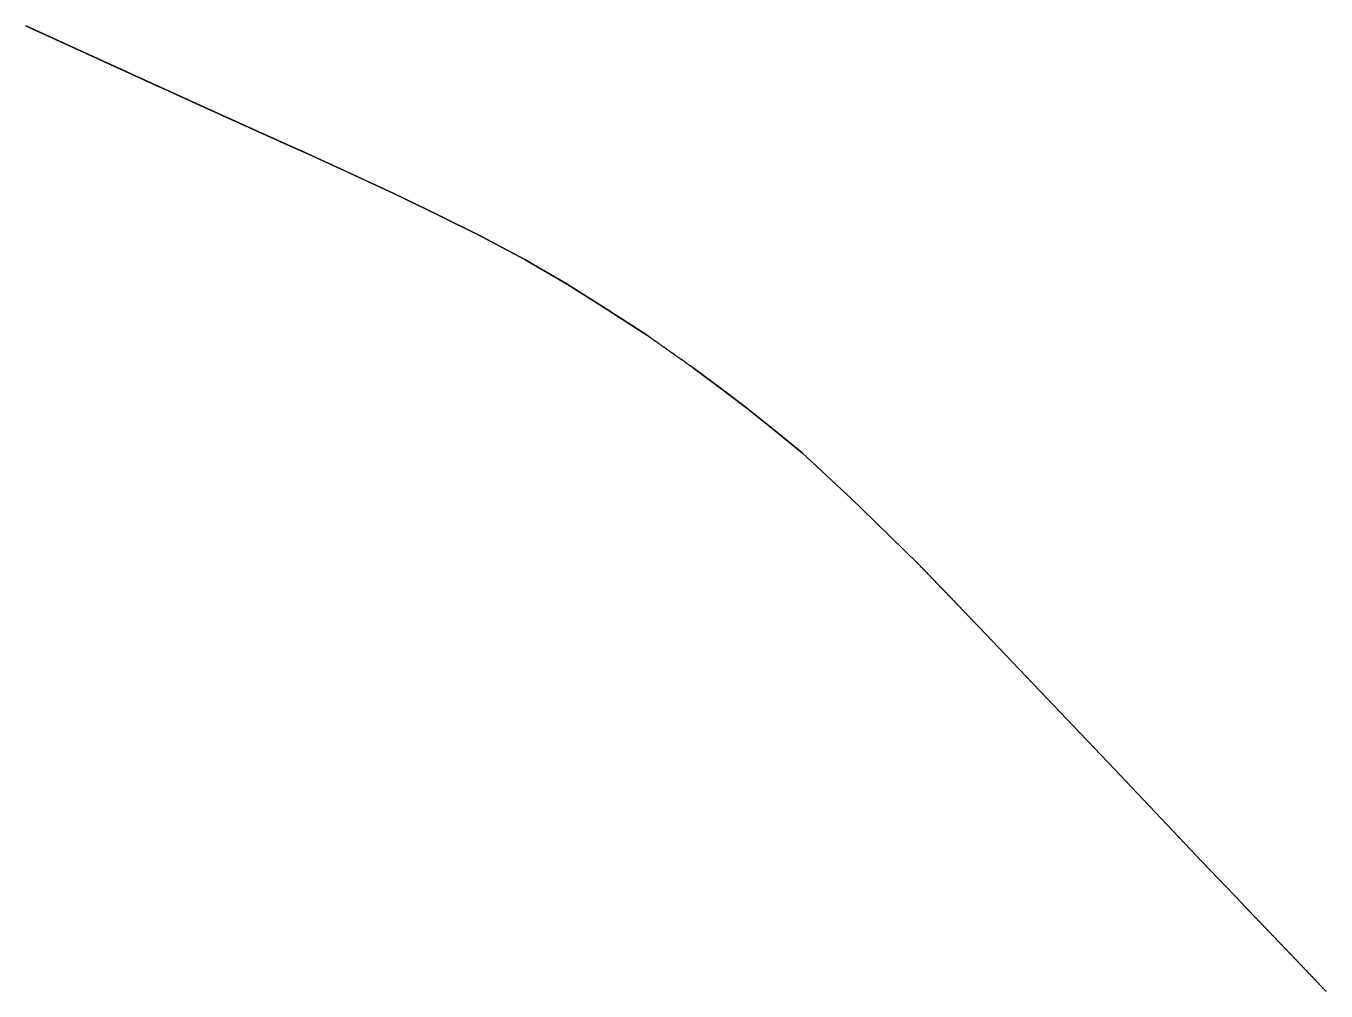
# Model space of a CAD drawing. Header units: inches. Extents: x 130170 to 284068, y 377793 to 804530.
# Drawn here: x 195328.3 to 195803.5, y 476136.8 to 476489.7 of the extents above; entities that cross this region are included whole.
import ezdxf

# ---------------------------------------------------------------- set-up
doc = ezdxf.new("R2010")
doc.units = ezdxf.units.IN
doc.header["$MEASUREMENT"] = 0
doc.layers.add('muni_il', color=7, linetype='Continuous')

msp = doc.modelspace()

# ---------------------------------------------------------------- linework, layer by layer
at = {"layer": 'muni_il'}
for points in [[(195328.34, 476489.71), (195328.53, 476489.63), (195328.71, 476489.54), (195328.89, 476489.46), (195329.07, 476489.38), (195329.25, 476489.29), (195329.43, 476489.21), (195329.62, 476489.13), (195329.8, 476489.04), (195329.98, 476488.96), (195330.16, 476488.88), (195330.34, 476488.79), (195330.53, 476488.71), (195330.71, 476488.63), (195330.89, 476488.54), (195331.07, 476488.46), (195331.25, 476488.38), (195331.44, 476488.29), (195331.62, 476488.21), (195331.8, 476488.13), (195331.98, 476488.04), (195332.16, 476487.96), (195332.34, 476487.88), (195332.53, 476487.8), (195332.71, 476487.71), (195332.89, 476487.63), (195333.07, 476487.55), (195333.25, 476487.46), (195333.44, 476487.38), (195333.62, 476487.3), (195333.8, 476487.21), (195333.98, 476487.13), (195334.16, 476487.05), (195334.35, 476486.96), (195334.53, 476486.88), (195334.71, 476486.8), (195334.89, 476486.71), (195335.07, 476486.63), (195335.25, 476486.55), (195335.44, 476486.46), (195335.62, 476486.38), (195335.8, 476486.3), (195335.98, 476486.21), (195336.16, 476486.13), (195336.35, 476486.05), (195336.53, 476485.96), (195336.71, 476485.88), (195336.89, 476485.8), (195337.07, 476485.71), (195337.26, 476485.63), (195337.44, 476485.55), (195337.62, 476485.47), (195337.8, 476485.38), (195337.98, 476485.3), (195338.16, 476485.22), (195338.35, 476485.13), (195338.53, 476485.05), (195338.71, 476484.97), (195338.89, 476484.88), (195339.07, 476484.8), (195339.26, 476484.72), (195339.44, 476484.63), (195339.62, 476484.55), (195339.8, 476484.47), (195339.98, 476484.38), (195340.17, 476484.3), (195340.35, 476484.22), (195340.53, 476484.13), (195340.71, 476484.05), (195340.89, 476483.97), (195341.07, 476483.88), (195341.26, 476483.8), (195341.44, 476483.72), (195341.62, 476483.64), (195341.8, 476483.55), (195341.98, 476483.47), (195342.17, 476483.39), (195342.35, 476483.3), (195342.53, 476483.22), (195342.71, 476483.14), (195342.89, 476483.05), (195343.08, 476482.97), (195343.26, 476482.89), (195343.44, 476482.8), (195343.62, 476482.72), (195343.8, 476482.64), (195343.98, 476482.55), (195344.17, 476482.47), (195344.35, 476482.39), (195344.53, 476482.3), (195344.71, 476482.22), (195344.89, 476482.14), (195345.08, 476482.06), (195345.26, 476481.97), (195345.44, 476481.89), (195345.62, 476481.81), (195345.8, 476481.72), (195345.99, 476481.64), (195346.17, 476481.56), (195346.35, 476481.47), (195346.53, 476481.39), (195346.71, 476481.31), (195346.9, 476481.22), (195347.08, 476481.14), (195347.26, 476481.06), (195347.44, 476480.97), (195347.62, 476480.89), (195347.8, 476480.81), (195347.99, 476480.73), (195348.17, 476480.64), (195348.35, 476480.56), (195348.53, 476480.48), (195348.71, 476480.39), (195348.9, 476480.31), (195349.08, 476480.23), (195349.26, 476480.14), (195349.44, 476480.06), (195349.62, 476479.98), (195349.81, 476479.89), (195349.99, 476479.81), (195350.17, 476479.73), (195350.35, 476479.64), (195350.53, 476479.56), (195350.72, 476479.48), (195350.9, 476479.4), (195351.08, 476479.31), (195351.26, 476479.23), (195351.44, 476479.15), (195351.62, 476479.06), (195351.81, 476478.98), (195351.99, 476478.9), (195352.17, 476478.81), (195352.35, 476478.73), (195352.53, 476478.65), (195352.72, 476478.56), (195352.9, 476478.48), (195353.08, 476478.4), (195353.26, 476478.31), (195353.44, 476478.23), (195353.63, 476478.15), (195353.81, 476478.07), (195353.99, 476477.98), (195354.17, 476477.9), (195354.35, 476477.82), (195354.54, 476477.73), (195354.72, 476477.65), (195354.9, 476477.57), (195355.08, 476477.48), (195355.26, 476477.4), (195355.45, 476477.32), (195355.63, 476477.23), (195355.81, 476477.15), (195355.99, 476477.07), (195356.17, 476476.99), (195356.36, 476476.9), (195356.54, 476476.82), (195356.72, 476476.74), (195356.9, 476476.65), (195357.08, 476476.57), (195357.26, 476476.49), (195357.45, 476476.4), (195357.63, 476476.32), (195357.81, 476476.24), (195357.99, 476476.15), (195358.17, 476476.07), (195358.36, 476475.99), (195358.54, 476475.91), (195358.72, 476475.82), (195358.9, 476475.74), (195359.08, 476475.66), (195359.27, 476475.57), (195359.45, 476475.49), (195359.63, 476475.41), (195359.81, 476475.32), (195359.99, 476475.24), (195360.18, 476475.16), (195360.36, 476475.08), (195360.54, 476474.99), (195360.72, 476474.91), (195360.9, 476474.83), (195361.09, 476474.74), (195361.27, 476474.66), (195361.45, 476474.58), (195361.63, 476474.49), (195361.81, 476474.41), (195362, 476474.33), (195362.18, 476474.24), (195362.36, 476474.16), (195362.54, 476474.08), (195362.72, 476474), (195362.9, 476473.91), (195363.09, 476473.83), (195363.27, 476473.75), (195363.45, 476473.66), (195363.63, 476473.58), (195363.81, 476473.5), (195364, 476473.41), (195364.18, 476473.33), (195364.36, 476473.25), (195364.54, 476473.17), (195364.72, 476473.08), (195364.91, 476473), (195365.09, 476472.92), (195365.27, 476472.83), (195365.45, 476472.75), (195365.63, 476472.67), (195365.82, 476472.58), (195366, 476472.5), (195366.18, 476472.42), (195366.36, 476472.34), (195366.54, 476472.25), (195366.73, 476472.17), (195366.91, 476472.09), (195367.09, 476472), (195367.27, 476471.92), (195367.45, 476471.84), (195367.64, 476471.75), (195367.82, 476471.67), (195368, 476471.59), (195368.18, 476471.51), (195368.36, 476471.42), (195368.55, 476471.34), (195368.73, 476471.26), (195368.91, 476471.17), (195369.09, 476471.09), (195369.27, 476471.01), (195369.46, 476470.92), (195369.64, 476470.84), (195369.82, 476470.76), (195370, 476470.68), (195370.18, 476470.59), (195370.37, 476470.51), (195370.55, 476470.43), (195370.73, 476470.34), (195370.91, 476470.26), (195371.09, 476470.18), (195371.27, 476470.09), (195371.46, 476470.01), (195371.64, 476469.93), (195371.82, 476469.85), (195372, 476469.76), (195372.18, 476469.68), (195372.37, 476469.6), (195372.55, 476469.51), (195372.73, 476469.43), (195372.91, 476469.35), (195373.09, 476469.26), (195373.28, 476469.18), (195373.46, 476469.1), (195373.64, 476469.02), (195373.82, 476468.93), (195374, 476468.85), (195374.19, 476468.77), (195374.37, 476468.68), (195374.55, 476468.6), (195374.73, 476468.52), (195374.91, 476468.43), (195375.1, 476468.35), (195375.28, 476468.27), (195375.46, 476468.19), (195375.64, 476468.1), (195375.82, 476468.02), (195376.01, 476467.94), (195376.19, 476467.85), (195376.37, 476467.77), (195376.55, 476467.69), (195376.73, 476467.61), (195376.92, 476467.52), (195377.1, 476467.44), (195377.28, 476467.36), (195377.46, 476467.27), (195377.64, 476467.19), (195377.83, 476467.11), (195378.01, 476467.02), (195378.19, 476466.94), (195378.37, 476466.86), (195378.55, 476466.78), (195378.74, 476466.69), (195378.92, 476466.61), (195379.1, 476466.53), (195379.28, 476466.44), (195379.46, 476466.36), (195379.65, 476466.28), (195379.83, 476466.2), (195380.01, 476466.11), (195380.19, 476466.03), (195380.41, 476465.93), (195380.59, 476465.85), (195380.77, 476465.77), (195380.95, 476465.68), (195381.13, 476465.6), (195381.32, 476465.52), (195381.5, 476465.43), (195381.68, 476465.35), (195381.86, 476465.27), (195382.04, 476465.19), (195382.23, 476465.1), (195382.41, 476465.02), (195382.59, 476464.94), (195382.77, 476464.85), (195382.95, 476464.77), (195383.14, 476464.69), (195383.32, 476464.61), (195383.5, 476464.52), (195383.68, 476464.44), (195383.86, 476464.36), (195384.05, 476464.27), (195384.23, 476464.19), (195384.41, 476464.11), (195384.59, 476464.03), (195384.77, 476463.94), (195384.96, 476463.86), (195385.14, 476463.78), (195385.32, 476463.7), (195385.5, 476463.61), (195385.69, 476463.53), (195385.87, 476463.45), (195386.05, 476463.36), (195386.23, 476463.28), (195386.41, 476463.2), (195386.6, 476463.12), (195386.78, 476463.03), (195386.96, 476462.95), (195387.14, 476462.87), (195387.32, 476462.78), (195387.51, 476462.7), (195387.69, 476462.62), (195387.87, 476462.54), (195388.05, 476462.45), (195388.23, 476462.37), (195388.42, 476462.29), (195388.6, 476462.21), (195388.78, 476462.12), (195388.96, 476462.04), (195389.14, 476461.96), (195389.33, 476461.87), (195389.51, 476461.79), (195389.69, 476461.71), (195389.87, 476461.63), (195390.06, 476461.54), (195390.24, 476461.46), (195390.42, 476461.38), (195390.6, 476461.3), (195390.78, 476461.21), (195390.97, 476461.13), (195391.15, 476461.05), (195391.33, 476460.97), (195391.51, 476460.88), (195391.69, 476460.8), (195391.88, 476460.72), (195392.06, 476460.63), (195392.24, 476460.55), (195392.42, 476460.47), (195392.6, 476460.39), (195392.79, 476460.3), (195392.97, 476460.22), (195393.15, 476460.14), (195393.33, 476460.06), (195393.52, 476459.97), (195393.7, 476459.89), (195393.88, 476459.81), (195394.06, 476459.73), (195394.24, 476459.64), (195394.43, 476459.56), (195394.61, 476459.48), (195394.79, 476459.39), (195394.97, 476459.31), (195395.15, 476459.23), (195395.34, 476459.15), (195395.52, 476459.06), (195395.7, 476458.98), (195395.88, 476458.9), (195396.07, 476458.82), (195396.25, 476458.73), (195396.43, 476458.65), (195396.61, 476458.57), (195396.79, 476458.49), (195396.98, 476458.4), (195397.16, 476458.32), (195397.34, 476458.24), (195397.52, 476458.16), (195397.7, 476458.07), (195397.89, 476457.99), (195398.07, 476457.91), (195398.25, 476457.83), (195398.43, 476457.74), (195398.62, 476457.66), (195398.8, 476457.58), (195398.98, 476457.5), (195399.16, 476457.41), (195399.34, 476457.33), (195399.53, 476457.25), (195399.71, 476457.17), (195399.89, 476457.08), (195400.07, 476457), (195400.26, 476456.92), (195400.44, 476456.84), (195400.62, 476456.75), (195400.8, 476456.67), (195400.98, 476456.59), (195401.17, 476456.51), (195401.35, 476456.42), (195401.53, 476456.34), (195401.71, 476456.26), (195401.9, 476456.18), (195402.08, 476456.09), (195402.26, 476456.01), (195402.44, 476455.93), (195402.62, 476455.85), (195402.81, 476455.76), (195402.99, 476455.68), (195403.17, 476455.6), (195403.35, 476455.52), (195403.54, 476455.43), (195403.72, 476455.35), (195403.9, 476455.27), (195404.08, 476455.19), (195404.26, 476455.1), (195404.45, 476455.02), (195404.63, 476454.94), (195404.81, 476454.86), (195404.99, 476454.77), (195405.18, 476454.69), (195405.36, 476454.61), (195405.54, 476454.53), (195405.72, 476454.45), (195405.9, 476454.36), (195406.09, 476454.28), (195406.27, 476454.2), (195406.45, 476454.12), (195406.63, 476454.03), (195406.82, 476453.95), (195407, 476453.87), (195407.18, 476453.79), (195407.36, 476453.7), (195407.54, 476453.62), (195407.73, 476453.54), (195407.91, 476453.46), (195408.09, 476453.37), (195408.27, 476453.29), (195408.46, 476453.21), (195408.64, 476453.13), (195408.82, 476453.05), (195409, 476452.96), (195409.18, 476452.88), (195409.37, 476452.8), (195409.55, 476452.72), (195409.73, 476452.63), (195409.91, 476452.55), (195410.1, 476452.47), (195410.28, 476452.39), (195410.46, 476452.3), (195410.64, 476452.22), (195410.83, 476452.14), (195411.01, 476452.06), (195411.19, 476451.98), (195411.37, 476451.89), (195411.55, 476451.81), (195411.74, 476451.73), (195411.92, 476451.65), (195412.1, 476451.56), (195412.28, 476451.48), (195412.47, 476451.4), (195412.65, 476451.32), (195412.83, 476451.23), (195413.01, 476451.15), (195413.2, 476451.07), (195413.38, 476450.99), (195413.56, 476450.91), (195413.74, 476450.82), (195413.92, 476450.74), (195414.11, 476450.66), (195414.29, 476450.58), (195414.47, 476450.49), (195414.65, 476450.41), (195414.84, 476450.33), (195415.02, 476450.25), (195415.2, 476450.17), (195415.38, 476450.08), (195415.57, 476450), (195415.75, 476449.92), (195415.93, 476449.84), (195416.11, 476449.76), (195416.29, 476449.67), (195416.48, 476449.59), (195416.66, 476449.51), (195416.84, 476449.43), (195417.02, 476449.34), (195417.21, 476449.26), (195417.39, 476449.18), (195417.57, 476449.1), (195417.75, 476449.02), (195417.94, 476448.93), (195418.12, 476448.85), (195418.3, 476448.77), (195418.48, 476448.69), (195418.67, 476448.6), (195418.85, 476448.52), (195419.03, 476448.44), (195419.21, 476448.36), (195419.39, 476448.28), (195419.58, 476448.19), (195419.76, 476448.11), (195419.94, 476448.03), (195420.12, 476447.95), (195420.31, 476447.87), (195420.49, 476447.78), (195420.67, 476447.7), (195420.85, 476447.62), (195421.04, 476447.54), (195421.22, 476447.46), (195421.4, 476447.37), (195421.58, 476447.29), (195421.77, 476447.21), (195421.95, 476447.13), (195422.13, 476447.04), (195422.31, 476446.96), (195422.5, 476446.88), (195422.68, 476446.8), (195422.86, 476446.72), (195423.04, 476446.63), (195423.22, 476446.55), (195423.41, 476446.47), (195423.59, 476446.39), (195423.77, 476446.31), (195423.95, 476446.22), (195424.14, 476446.14), (195424.32, 476446.06), (195424.5, 476445.98), (195424.68, 476445.9), (195424.87, 476445.81), (195425.05, 476445.73), (195425.23, 476445.65), (195425.41, 476445.57), (195425.6, 476445.49), (195425.78, 476445.4), (195425.96, 476445.32), (195426.14, 476445.24), (195426.33, 476445.16), (195426.51, 476445.08), (195426.69, 476444.99), (195426.87, 476444.91), (195427.06, 476444.83), (195427.24, 476444.75), (195427.42, 476444.67), (195427.6, 476444.58), (195427.79, 476444.5), (195427.97, 476444.42), (195428.15, 476444.34), (195428.33, 476444.26), (195428.51, 476444.18), (195428.7, 476444.09), (195428.88, 476444.01), (195429.06, 476443.93), (195429.24, 476443.85), (195429.43, 476443.77), (195429.61, 476443.68), (195429.79, 476443.6), (195429.99, 476443.51), (195446.47, 476436.01), (195462.77, 476428.37), (195478.84, 476420.63), (195494.84, 476412.72), (195510.72, 476404.32), (195526.12, 476395.22), (195540.8, 476385.94), (195555.5, 476376.46), (195555.71, 476376.31), (195555.87, 476376.2), (195556.04, 476376.08), (195556.2, 476375.97), (195556.36, 476375.85), (195556.53, 476375.74), (195556.69, 476375.62), (195556.85, 476375.51), (195557.02, 476375.39), (195557.18, 476375.28), (195557.34, 476375.16), (195557.51, 476375.05), (195557.67, 476374.93), (195557.83, 476374.82), (195558, 476374.7), (195558.16, 476374.59), (195558.33, 476374.47), (195558.49, 476374.36), (195558.65, 476374.24), (195558.82, 476374.13), (195558.98, 476374.01), (195559.14, 476373.9), (195559.31, 476373.78), (195559.47, 476373.67), (195559.63, 476373.55), (195559.8, 476373.44), (195559.96, 476373.32), (195560.12, 476373.21), (195560.29, 476373.09), (195560.45, 476372.98), (195560.61, 476372.86), (195560.78, 476372.74), (195560.94, 476372.63), (195561.1, 476372.51), (195561.27, 476372.4), (195561.43, 476372.28), (195561.6, 476372.17), (195561.76, 476372.05), (195561.92, 476371.94), (195562.09, 476371.82), (195562.25, 476371.71), (195562.41, 476371.59), (195562.58, 476371.48), (195562.74, 476371.36), (195562.9, 476371.25), (195563.07, 476371.13), (195563.23, 476371.01), (195563.39, 476370.9), (195563.56, 476370.78), (195563.72, 476370.67), (195563.88, 476370.55), (195564.05, 476370.44), (195564.21, 476370.32), (195564.37, 476370.21), (195564.54, 476370.09), (195564.7, 476369.98), (195564.86, 476369.86), (195565.03, 476369.74), (195565.19, 476369.63), (195565.35, 476369.51), (195565.51, 476369.4), (195565.68, 476369.28), (195565.84, 476369.17), (195566, 476369.05), (195566.17, 476368.94), (195566.33, 476368.82), (195566.49, 476368.7), (195566.66, 476368.59), (195566.82, 476368.47), (195566.98, 476368.36), (195567.15, 476368.24), (195567.31, 476368.13), (195567.47, 476368.01), (195567.64, 476367.89), (195567.8, 476367.78), (195567.96, 476367.66), (195568.13, 476367.55), (195568.29, 476367.43), (195568.45, 476367.32), (195568.62, 476367.2), (195568.78, 476367.08), (195568.94, 476366.97), (195569.1, 476366.85), (195569.27, 476366.74), (195569.43, 476366.62), (195569.59, 476366.51), (195569.76, 476366.39), (195569.92, 476366.27), (195570.08, 476366.16), (195570.25, 476366.04), (195570.41, 476365.93), (195570.57, 476365.81), (195570.74, 476365.7), (195570.9, 476365.58), (195571.06, 476365.46), (195571.22, 476365.35), (195571.39, 476365.23), (195571.55, 476365.12), (195571.71, 476365), (195571.88, 476364.88), (195572.04, 476364.77), (195572.2, 476364.65), (195581.74, 476357.58), (195591.25, 476350.35), (195601.51, 476342.11), (195611.99, 476333.54), (195629.93, 476316.84), (195633.75, 476313.2), (195654.55, 476292.88), (195654.76, 476292.67), (195654.9, 476292.53), (195655.04, 476292.39), (195655.18, 476292.24), (195655.32, 476292.1), (195655.45, 476291.95), (195655.59, 476291.81), (195655.73, 476291.67), (195655.87, 476291.52), (195656.01, 476291.38), (195656.15, 476291.24), (195656.29, 476291.09), (195656.43, 476290.95), (195656.57, 476290.8), (195656.71, 476290.66), (195656.84, 476290.52), (195656.98, 476290.37), (195657.12, 476290.23), (195657.26, 476290.09), (195657.4, 476289.94), (195657.54, 476289.8), (195657.68, 476289.65), (195657.82, 476289.51), (195657.96, 476289.37), (195658.1, 476289.22), (195658.23, 476289.08), (195658.37, 476288.93), (195658.51, 476288.79), (195658.65, 476288.65), (195658.79, 476288.5), (195658.93, 476288.36), (195659.07, 476288.22), (195659.21, 476288.07), (195659.35, 476287.93), (195659.48, 476287.78), (195659.62, 476287.64), (195659.76, 476287.5), (195659.9, 476287.35), (195660.04, 476287.21), (195660.18, 476287.06), (195660.32, 476286.92), (195660.46, 476286.78), (195660.6, 476286.63), (195660.73, 476286.49), (195660.87, 476286.34), (195661.01, 476286.2), (195661.15, 476286.06), (195661.29, 476285.91), (195661.43, 476285.77), (195661.57, 476285.62), (195661.71, 476285.48), (195661.84, 476285.34), (195661.98, 476285.19), (195662.12, 476285.05), (195662.26, 476284.9), (195662.4, 476284.76), (195662.54, 476284.62), (195662.68, 476284.47), (195662.82, 476284.33), (195662.95, 476284.18), (195663.09, 476284.04), (195663.23, 476283.89), (195663.37, 476283.75), (195663.51, 476283.61), (195663.65, 476283.46), (195663.79, 476283.32), (195663.92, 476283.17), (195664.06, 476283.03), (195664.2, 476282.89), (195664.34, 476282.74), (195664.48, 476282.6), (195664.62, 476282.45), (195664.76, 476282.31), (195664.9, 476282.17), (195665.03, 476282.02), (195665.17, 476281.88), (195665.31, 476281.73), (195665.45, 476281.59), (195665.59, 476281.44), (195665.73, 476281.3), (195665.87, 476281.16), (195666, 476281.01), (195666.14, 476280.87), (195666.28, 476280.72), (195666.42, 476280.58), (195666.56, 476280.43), (195666.7, 476280.29), (195666.83, 476280.15), (195666.97, 476280), (195667.11, 476279.86), (195667.25, 476279.71), (195667.39, 476279.57), (195667.53, 476279.42), (195667.67, 476279.28), (195667.8, 476279.14), (195667.94, 476278.99), (195668.08, 476278.85), (195668.22, 476278.7), (195668.36, 476278.56), (195668.5, 476278.41), (195668.63, 476278.27), (195668.77, 476278.12), (195668.91, 476277.98), (195669.05, 476277.84), (195669.19, 476277.69), (195669.33, 476277.55), (195669.46, 476277.4), (195669.6, 476277.26), (195669.74, 476277.11), (195669.88, 476276.97), (195670.02, 476276.82), (195670.16, 476276.68), (195670.29, 476276.54), (195670.43, 476276.39), (195670.57, 476276.25), (195670.71, 476276.1), (195670.85, 476275.96), (195670.99, 476275.81), (195671.12, 476275.67), (195671.26, 476275.52), (195671.4, 476275.38), (195671.54, 476275.24), (195671.68, 476275.09), (195671.82, 476274.95), (195671.95, 476274.8), (195672.09, 476274.66), (195672.23, 476274.51), (195672.37, 476274.37), (195672.51, 476274.22), (195672.64, 476274.08), (195672.78, 476273.93), (195672.92, 476273.79), (195673.06, 476273.64), (195673.2, 476273.5), (195673.33, 476273.36), (195673.47, 476273.21), (195673.61, 476273.07), (195673.75, 476272.92), (195673.89, 476272.78), (195674.03, 476272.63), (195674.16, 476272.49), (195674.3, 476272.34), (195674.44, 476272.2), (195674.58, 476272.05), (195674.72, 476271.91), (195674.85, 476271.76), (195674.99, 476271.62), (195675.13, 476271.47), (195675.27, 476271.33), (195675.41, 476271.19), (195675.54, 476271.04), (195675.68, 476270.9), (195675.82, 476270.75), (195675.96, 476270.61), (195676.1, 476270.46), (195676.23, 476270.32), (195676.37, 476270.17), (195676.51, 476270.03), (195726.15, 476217.93), (195758.31, 476183.97), (195773.2, 476168.36), (195773.36, 476168.19), (195773.5, 476168.04), (195773.64, 476167.9), (195773.78, 476167.76), (195773.91, 476167.61), (195774.05, 476167.47), (195774.19, 476167.32), (195774.33, 476167.18), (195774.47, 476167.03), (195774.61, 476166.89), (195774.74, 476166.75), (195774.88, 476166.6), (195775.02, 476166.46), (195775.16, 476166.31), (195775.3, 476166.17), (195775.44, 476166.02), (195775.58, 476165.88), (195775.71, 476165.74), (195775.85, 476165.59), (195775.99, 476165.45), (195776.13, 476165.3), (195776.27, 476165.16), (195776.41, 476165.01), (195776.54, 476164.87), (195776.68, 476164.72), (195776.82, 476164.58), (195776.96, 476164.44), (195777.1, 476164.29), (195777.24, 476164.15), (195777.38, 476164), (195777.51, 476163.86), (195777.65, 476163.71), (195777.79, 476163.57), (195777.93, 476163.43), (195778.07, 476163.28), (195778.21, 476163.14), (195778.34, 476162.99), (195778.48, 476162.85), (195778.62, 476162.7), (195778.76, 476162.56), (195778.9, 476162.42), (195779.04, 476162.27), (195779.17, 476162.13), (195779.31, 476161.98), (195779.45, 476161.84), (195779.59, 476161.69), (195779.73, 476161.55), (195779.87, 476161.4), (195780, 476161.26), (195780.14, 476161.12), (195780.28, 476160.97), (195780.42, 476160.83), (195780.56, 476160.68), (195780.7, 476160.54), (195780.84, 476160.39), (195780.97, 476160.25), (195781.11, 476160.11), (195781.25, 476159.96), (195781.39, 476159.82), (195781.53, 476159.67), (195781.67, 476159.53), (195781.8, 476159.38), (195781.94, 476159.24), (195782.08, 476159.09), (195782.22, 476158.95), (195782.36, 476158.81), (195782.5, 476158.66), (195782.63, 476158.52), (195782.77, 476158.37), (195782.91, 476158.23), (195783.05, 476158.08), (195783.19, 476157.94), (195783.33, 476157.79), (195783.46, 476157.65), (195783.6, 476157.51), (195783.74, 476157.36), (195783.88, 476157.22), (195784.02, 476157.07), (195784.16, 476156.93), (195784.29, 476156.78), (195784.43, 476156.64), (195784.57, 476156.5), (195784.71, 476156.35), (195784.85, 476156.21), (195784.99, 476156.06), (195785.13, 476155.92), (195785.26, 476155.77), (195785.4, 476155.63), (195785.54, 476155.48), (195785.68, 476155.34), (195785.82, 476155.2), (195785.96, 476155.05), (195786.09, 476154.91), (195786.23, 476154.76), (195786.37, 476154.62), (195786.51, 476154.47), (195786.65, 476154.33), (195786.79, 476154.18), (195786.92, 476154.04), (195787.06, 476153.9), (195787.2, 476153.75), (195787.34, 476153.61), (195787.48, 476153.46), (195787.62, 476153.32), (195787.75, 476153.17), (195787.89, 476153.03), (195788.03, 476152.88), (195788.17, 476152.74), (195788.31, 476152.6), (195788.45, 476152.45), (195788.58, 476152.31), (195788.72, 476152.16), (195788.86, 476152.02), (195789, 476151.87), (195789.14, 476151.73), (195789.28, 476151.58), (195789.41, 476151.44), (195789.55, 476151.3), (195789.69, 476151.15), (195789.83, 476151.01), (195789.97, 476150.86), (195790.11, 476150.72), (195790.24, 476150.57), (195790.38, 476150.43), (195790.52, 476150.28), (195790.66, 476150.14), (195790.8, 476150), (195790.93, 476149.85), (195791.07, 476149.71), (195791.21, 476149.56), (195791.35, 476149.42), (195791.49, 476149.27), (195791.63, 476149.13), (195791.76, 476148.98), (195791.9, 476148.84), (195792.04, 476148.69), (195792.18, 476148.55), (195792.32, 476148.41), (195792.46, 476148.26), (195792.59, 476148.12), (195792.73, 476147.97), (195792.87, 476147.83), (195793.01, 476147.68), (195793.15, 476147.54), (195793.29, 476147.39), (195793.42, 476147.25), (195793.56, 476147.11), (195793.7, 476146.96), (195793.84, 476146.82), (195793.98, 476146.67), (195794.12, 476146.53), (195794.25, 476146.38), (195794.39, 476146.24), (195794.53, 476146.09), (195794.67, 476145.95), (195794.81, 476145.8), (195794.95, 476145.66), (195795.08, 476145.52), (195795.22, 476145.37), (195795.36, 476145.23), (195795.5, 476145.08), (195795.64, 476144.94), (195795.77, 476144.79), (195795.91, 476144.65), (195796.05, 476144.5), (195796.19, 476144.36), (195796.33, 476144.22), (195796.47, 476144.07), (195796.6, 476143.93), (195796.74, 476143.78), (195796.88, 476143.64), (195797.02, 476143.49), (195797.16, 476143.35), (195797.3, 476143.2), (195797.43, 476143.06), (195797.57, 476142.91), (195797.71, 476142.77), (195797.85, 476142.63), (195797.99, 476142.48), (195798.13, 476142.34), (195798.26, 476142.19), (195798.4, 476142.05), (195798.54, 476141.9), (195798.68, 476141.76), (195798.82, 476141.61), (195798.95, 476141.47), (195799.09, 476141.32), (195799.23, 476141.18), (195799.37, 476141.04), (195799.51, 476140.89), (195799.65, 476140.75), (195799.78, 476140.6), (195799.92, 476140.46), (195800.06, 476140.31), (195800.2, 476140.17), (195800.34, 476140.02), (195800.47, 476139.88), (195800.61, 476139.73), (195800.75, 476139.59), (195800.89, 476139.45), (195801.03, 476139.3), (195801.17, 476139.16), (195801.3, 476139.01), (195801.44, 476138.87), (195801.58, 476138.72), (195801.72, 476138.58), (195801.86, 476138.43), (195802, 476138.29), (195802.13, 476138.14), (195802.27, 476138), (195802.41, 476137.86), (195802.55, 476137.71), (195802.69, 476137.57), (195802.82, 476137.42), (195802.96, 476137.28), (195803.1, 476137.13), (195803.24, 476136.99), (195803.38, 476136.84), (195803.52, 476136.7)], [(195803.52, 476136.7), (195803.38, 476136.84), (195803.24, 476136.99), (195803.1, 476137.13), (195802.96, 476137.28), (195802.82, 476137.42), (195802.69, 476137.57), (195802.55, 476137.71), (195802.41, 476137.86), (195802.27, 476138), (195802.13, 476138.14), (195802, 476138.29), (195801.86, 476138.43), (195801.72, 476138.58), (195801.58, 476138.72), (195801.44, 476138.87), (195801.3, 476139.01), (195801.17, 476139.16), (195801.03, 476139.3), (195800.89, 476139.45), (195800.75, 476139.59), (195800.61, 476139.73), (195800.47, 476139.88), (195800.34, 476140.02), (195800.2, 476140.17), (195800.06, 476140.31), (195799.92, 476140.46), (195799.78, 476140.6), (195799.65, 476140.75), (195799.51, 476140.89), (195799.37, 476141.04), (195799.23, 476141.18), (195799.09, 476141.32), (195798.95, 476141.47), (195798.82, 476141.61), (195798.68, 476141.76), (195798.54, 476141.9), (195798.4, 476142.05), (195798.26, 476142.19), (195798.13, 476142.34), (195797.99, 476142.48), (195797.85, 476142.63), (195797.71, 476142.77), (195797.57, 476142.91), (195797.43, 476143.06), (195797.3, 476143.2), (195797.16, 476143.35), (195797.02, 476143.49), (195796.88, 476143.64), (195796.74, 476143.78), (195796.6, 476143.93), (195796.47, 476144.07), (195796.33, 476144.22), (195796.19, 476144.36), (195796.05, 476144.5), (195795.91, 476144.65), (195795.77, 476144.79), (195795.64, 476144.94), (195795.5, 476145.08), (195795.36, 476145.23), (195795.22, 476145.37), (195795.08, 476145.52), (195794.95, 476145.66), (195794.81, 476145.8), (195794.67, 476145.95), (195794.53, 476146.09), (195794.39, 476146.24), (195794.25, 476146.38), (195794.12, 476146.53), (195793.98, 476146.67), (195793.84, 476146.82), (195793.7, 476146.96), (195793.56, 476147.11), (195793.42, 476147.25), (195793.29, 476147.39), (195793.15, 476147.54), (195793.01, 476147.68), (195792.87, 476147.83), (195792.73, 476147.97), (195792.59, 476148.12), (195792.46, 476148.26), (195792.32, 476148.41), (195792.18, 476148.55), (195792.04, 476148.69), (195791.9, 476148.84), (195791.76, 476148.98), (195791.63, 476149.13), (195791.49, 476149.27), (195791.35, 476149.42), (195791.21, 476149.56), (195791.07, 476149.71), (195790.93, 476149.85), (195790.8, 476150), (195790.66, 476150.14), (195790.52, 476150.28), (195790.38, 476150.43), (195790.24, 476150.57), (195790.11, 476150.72), (195789.97, 476150.86), (195789.83, 476151.01), (195789.69, 476151.15), (195789.55, 476151.3), (195789.41, 476151.44), (195789.28, 476151.58), (195789.14, 476151.73), (195789, 476151.87), (195788.86, 476152.02), (195788.72, 476152.16), (195788.58, 476152.31), (195788.45, 476152.45), (195788.31, 476152.6), (195788.17, 476152.74), (195788.03, 476152.88), (195787.89, 476153.03), (195787.75, 476153.17), (195787.62, 476153.32), (195787.48, 476153.46), (195787.34, 476153.61), (195787.2, 476153.75), (195787.06, 476153.9), (195786.92, 476154.04), (195786.79, 476154.18), (195786.65, 476154.33), (195786.51, 476154.47), (195786.37, 476154.62), (195786.23, 476154.76), (195786.09, 476154.91), (195785.96, 476155.05), (195785.82, 476155.2), (195785.68, 476155.34), (195785.54, 476155.48), (195785.4, 476155.63), (195785.26, 476155.77), (195785.13, 476155.92), (195784.99, 476156.06), (195784.85, 476156.21), (195784.71, 476156.35), (195784.57, 476156.5), (195784.43, 476156.64), (195784.29, 476156.78), (195784.16, 476156.93), (195784.02, 476157.07), (195783.88, 476157.22), (195783.74, 476157.36), (195783.6, 476157.51), (195783.46, 476157.65), (195783.33, 476157.79), (195783.19, 476157.94), (195783.05, 476158.08), (195782.91, 476158.23), (195782.77, 476158.37), (195782.63, 476158.52), (195782.5, 476158.66), (195782.36, 476158.81), (195782.22, 476158.95), (195782.08, 476159.09), (195781.94, 476159.24), (195781.8, 476159.38), (195781.67, 476159.53), (195781.53, 476159.67), (195781.39, 476159.82), (195781.25, 476159.96), (195781.11, 476160.11), (195780.97, 476160.25), (195780.84, 476160.39), (195780.7, 476160.54), (195780.56, 476160.68), (195780.42, 476160.83), (195780.28, 476160.97), (195780.14, 476161.12), (195780, 476161.26), (195779.87, 476161.4), (195779.73, 476161.55), (195779.59, 476161.69), (195779.45, 476161.84), (195779.31, 476161.98), (195779.17, 476162.13), (195779.04, 476162.27), (195778.9, 476162.42), (195778.76, 476162.56), (195778.62, 476162.7), (195778.48, 476162.85), (195778.34, 476162.99), (195778.21, 476163.14), (195778.07, 476163.28), (195777.93, 476163.43), (195777.79, 476163.57), (195777.65, 476163.71), (195777.51, 476163.86), (195777.38, 476164), (195777.24, 476164.15), (195777.1, 476164.29), (195776.96, 476164.44), (195776.82, 476164.58), (195776.68, 476164.72), (195776.54, 476164.87), (195776.41, 476165.01), (195776.27, 476165.16), (195776.13, 476165.3), (195775.99, 476165.45), (195775.85, 476165.59), (195775.71, 476165.74), (195775.58, 476165.88), (195775.44, 476166.02), (195775.3, 476166.17), (195775.16, 476166.31), (195775.02, 476166.46), (195774.88, 476166.6), (195774.74, 476166.75), (195774.61, 476166.89), (195774.47, 476167.03), (195774.33, 476167.18), (195774.19, 476167.32), (195774.05, 476167.47), (195773.91, 476167.61), (195773.78, 476167.76), (195773.64, 476167.9), (195773.5, 476168.04), (195773.36, 476168.19), (195773.2, 476168.36), (195758.31, 476183.97), (195726.15, 476217.93), (195676.51, 476270.03), (195676.37, 476270.17), (195676.23, 476270.32), (195676.1, 476270.46), (195675.96, 476270.61), (195675.82, 476270.75), (195675.68, 476270.9), (195675.54, 476271.04), (195675.41, 476271.19), (195675.27, 476271.33), (195675.13, 476271.47), (195674.99, 476271.62), (195674.85, 476271.76), (195674.72, 476271.91), (195674.58, 476272.05), (195674.44, 476272.2), (195674.3, 476272.34), (195674.16, 476272.49), (195674.03, 476272.63), (195673.89, 476272.78), (195673.75, 476272.92), (195673.61, 476273.07), (195673.47, 476273.21), (195673.33, 476273.36), (195673.2, 476273.5), (195673.06, 476273.64), (195672.92, 476273.79), (195672.78, 476273.93), (195672.64, 476274.08), (195672.51, 476274.22), (195672.37, 476274.37), (195672.23, 476274.51), (195672.09, 476274.66), (195671.95, 476274.8), (195671.82, 476274.95), (195671.68, 476275.09), (195671.54, 476275.24), (195671.4, 476275.38), (195671.26, 476275.52), (195671.12, 476275.67), (195670.99, 476275.81), (195670.85, 476275.96), (195670.71, 476276.1), (195670.57, 476276.25), (195670.43, 476276.39), (195670.29, 476276.54), (195670.16, 476276.68), (195670.02, 476276.82), (195669.88, 476276.97), (195669.74, 476277.11), (195669.6, 476277.26), (195669.46, 476277.4), (195669.33, 476277.55), (195669.19, 476277.69), (195669.05, 476277.84), (195668.91, 476277.98), (195668.77, 476278.12), (195668.63, 476278.27), (195668.5, 476278.41), (195668.36, 476278.56), (195668.22, 476278.7), (195668.08, 476278.85), (195667.94, 476278.99), (195667.8, 476279.14), (195667.67, 476279.28), (195667.53, 476279.42), (195667.39, 476279.57), (195667.25, 476279.71), (195667.11, 476279.86), (195666.97, 476280), (195666.83, 476280.15), (195666.7, 476280.29), (195666.56, 476280.43), (195666.42, 476280.58), (195666.28, 476280.72), (195666.14, 476280.87), (195666, 476281.01), (195665.87, 476281.16), (195665.73, 476281.3), (195665.59, 476281.44), (195665.45, 476281.59), (195665.31, 476281.73), (195665.17, 476281.88), (195665.03, 476282.02), (195664.9, 476282.17), (195664.76, 476282.31), (195664.62, 476282.45), (195664.48, 476282.6), (195664.34, 476282.74), (195664.2, 476282.89), (195664.06, 476283.03), (195663.92, 476283.17), (195663.79, 476283.32), (195663.65, 476283.46), (195663.51, 476283.61), (195663.37, 476283.75), (195663.23, 476283.89), (195663.09, 476284.04), (195662.95, 476284.18), (195662.82, 476284.33), (195662.68, 476284.47), (195662.54, 476284.62), (195662.4, 476284.76), (195662.26, 476284.9), (195662.12, 476285.05), (195661.98, 476285.19), (195661.84, 476285.34), (195661.71, 476285.48), (195661.57, 476285.62), (195661.43, 476285.77), (195661.29, 476285.91), (195661.15, 476286.06), (195661.01, 476286.2), (195660.87, 476286.34), (195660.73, 476286.49), (195660.6, 476286.63), (195660.46, 476286.78), (195660.32, 476286.92), (195660.18, 476287.06), (195660.04, 476287.21), (195659.9, 476287.35), (195659.76, 476287.5), (195659.62, 476287.64), (195659.48, 476287.78), (195659.35, 476287.93), (195659.21, 476288.07), (195659.07, 476288.22), (195658.93, 476288.36), (195658.79, 476288.5), (195658.65, 476288.65), (195658.51, 476288.79), (195658.37, 476288.93), (195658.23, 476289.08), (195658.1, 476289.22), (195657.96, 476289.37), (195657.82, 476289.51), (195657.68, 476289.65), (195657.54, 476289.8), (195657.4, 476289.94), (195657.26, 476290.09), (195657.12, 476290.23), (195656.98, 476290.37), (195656.84, 476290.52), (195656.71, 476290.66), (195656.57, 476290.8), (195656.43, 476290.95), (195656.29, 476291.09), (195656.15, 476291.24), (195656.01, 476291.38), (195655.87, 476291.52), (195655.73, 476291.67), (195655.59, 476291.81), (195655.45, 476291.95), (195655.32, 476292.1), (195655.18, 476292.24), (195655.04, 476292.39), (195654.9, 476292.53), (195654.76, 476292.67), (195654.55, 476292.88), (195633.75, 476313.2), (195629.93, 476316.84), (195611.99, 476333.54), (195601.51, 476342.11), (195591.25, 476350.35), (195581.74, 476357.58), (195572.2, 476364.65), (195572.04, 476364.77), (195571.88, 476364.88), (195571.71, 476365), (195571.55, 476365.12), (195571.39, 476365.23), (195571.22, 476365.35), (195571.06, 476365.46), (195570.9, 476365.58), (195570.74, 476365.7), (195570.57, 476365.81), (195570.41, 476365.93), (195570.25, 476366.04), (195570.08, 476366.16), (195569.92, 476366.27), (195569.76, 476366.39), (195569.59, 476366.51), (195569.43, 476366.62), (195569.27, 476366.74), (195569.1, 476366.85), (195568.94, 476366.97), (195568.78, 476367.08), (195568.62, 476367.2), (195568.45, 476367.32), (195568.29, 476367.43), (195568.13, 476367.55), (195567.96, 476367.66), (195567.8, 476367.78), (195567.64, 476367.89), (195567.47, 476368.01), (195567.31, 476368.13), (195567.15, 476368.24), (195566.98, 476368.36), (195566.82, 476368.47), (195566.66, 476368.59), (195566.49, 476368.7), (195566.33, 476368.82), (195566.17, 476368.94), (195566, 476369.05), (195565.84, 476369.17), (195565.68, 476369.28), (195565.51, 476369.4), (195565.35, 476369.51), (195565.19, 476369.63), (195565.03, 476369.74), (195564.86, 476369.86), (195564.7, 476369.98), (195564.54, 476370.09), (195564.37, 476370.21), (195564.21, 476370.32), (195564.05, 476370.44), (195563.88, 476370.55), (195563.72, 476370.67), (195563.56, 476370.78), (195563.39, 476370.9), (195563.23, 476371.01), (195563.07, 476371.13), (195562.9, 476371.25), (195562.74, 476371.36), (195562.58, 476371.48), (195562.41, 476371.59), (195562.25, 476371.71), (195562.09, 476371.82), (195561.92, 476371.94), (195561.76, 476372.05), (195561.6, 476372.17), (195561.43, 476372.28), (195561.27, 476372.4), (195561.1, 476372.51), (195560.94, 476372.63), (195560.78, 476372.74), (195560.61, 476372.86), (195560.45, 476372.98), (195560.29, 476373.09), (195560.12, 476373.21), (195559.96, 476373.32), (195559.8, 476373.44), (195559.63, 476373.55), (195559.47, 476373.67), (195559.31, 476373.78), (195559.14, 476373.9), (195558.98, 476374.01), (195558.82, 476374.13), (195558.65, 476374.24), (195558.49, 476374.36), (195558.33, 476374.47), (195558.16, 476374.59), (195558, 476374.7), (195557.83, 476374.82), (195557.67, 476374.93), (195557.51, 476375.05), (195557.34, 476375.16), (195557.18, 476375.28), (195557.02, 476375.39), (195556.85, 476375.51), (195556.69, 476375.62), (195556.53, 476375.74), (195556.36, 476375.85), (195556.2, 476375.97), (195556.04, 476376.08), (195555.87, 476376.2), (195555.71, 476376.31), (195555.5, 476376.46), (195540.8, 476385.94), (195526.12, 476395.22), (195510.72, 476404.32), (195494.84, 476412.72), (195478.84, 476420.63), (195462.77, 476428.37), (195446.47, 476436.01), (195429.99, 476443.51), (195429.79, 476443.6), (195429.61, 476443.68), (195429.43, 476443.77), (195429.24, 476443.85), (195429.06, 476443.93), (195428.88, 476444.01), (195428.7, 476444.09), (195428.51, 476444.18), (195428.33, 476444.26), (195428.15, 476444.34), (195427.97, 476444.42), (195427.79, 476444.5), (195427.6, 476444.58), (195427.42, 476444.67), (195427.24, 476444.75), (195427.06, 476444.83), (195426.87, 476444.91), (195426.69, 476444.99), (195426.51, 476445.08), (195426.33, 476445.16), (195426.14, 476445.24), (195425.96, 476445.32), (195425.78, 476445.4), (195425.6, 476445.49), (195425.41, 476445.57), (195425.23, 476445.65), (195425.05, 476445.73), (195424.87, 476445.81), (195424.68, 476445.9), (195424.5, 476445.98), (195424.32, 476446.06), (195424.14, 476446.14), (195423.95, 476446.22), (195423.77, 476446.31), (195423.59, 476446.39), (195423.41, 476446.47), (195423.22, 476446.55), (195423.04, 476446.63), (195422.86, 476446.72), (195422.68, 476446.8), (195422.5, 476446.88), (195422.31, 476446.96), (195422.13, 476447.04), (195421.95, 476447.13), (195421.77, 476447.21), (195421.58, 476447.29), (195421.4, 476447.37), (195421.22, 476447.46), (195421.04, 476447.54), (195420.85, 476447.62), (195420.67, 476447.7), (195420.49, 476447.78), (195420.31, 476447.87), (195420.12, 476447.95), (195419.94, 476448.03), (195419.76, 476448.11), (195419.58, 476448.19), (195419.39, 476448.28), (195419.21, 476448.36), (195419.03, 476448.44), (195418.85, 476448.52), (195418.67, 476448.6), (195418.48, 476448.69), (195418.3, 476448.77), (195418.12, 476448.85), (195417.94, 476448.93), (195417.75, 476449.02), (195417.57, 476449.1), (195417.39, 476449.18), (195417.21, 476449.26), (195417.02, 476449.34), (195416.84, 476449.43), (195416.66, 476449.51), (195416.48, 476449.59), (195416.29, 476449.67), (195416.11, 476449.76), (195415.93, 476449.84), (195415.75, 476449.92), (195415.57, 476450), (195415.38, 476450.08), (195415.2, 476450.17), (195415.02, 476450.25), (195414.84, 476450.33), (195414.65, 476450.41), (195414.47, 476450.49), (195414.29, 476450.58), (195414.11, 476450.66), (195413.92, 476450.74), (195413.74, 476450.82), (195413.56, 476450.91), (195413.38, 476450.99), (195413.2, 476451.07), (195413.01, 476451.15), (195412.83, 476451.23), (195412.65, 476451.32), (195412.47, 476451.4), (195412.28, 476451.48), (195412.1, 476451.56), (195411.92, 476451.65), (195411.74, 476451.73), (195411.55, 476451.81), (195411.37, 476451.89), (195411.19, 476451.98), (195411.01, 476452.06), (195410.83, 476452.14), (195410.64, 476452.22), (195410.46, 476452.3), (195410.28, 476452.39), (195410.1, 476452.47), (195409.91, 476452.55), (195409.73, 476452.63), (195409.55, 476452.72), (195409.37, 476452.8), (195409.18, 476452.88), (195409, 476452.96), (195408.82, 476453.05), (195408.64, 476453.13), (195408.46, 476453.21), (195408.27, 476453.29), (195408.09, 476453.37), (195407.91, 476453.46), (195407.73, 476453.54), (195407.54, 476453.62), (195407.36, 476453.7), (195407.18, 476453.79), (195407, 476453.87), (195406.82, 476453.95), (195406.63, 476454.03), (195406.45, 476454.12), (195406.27, 476454.2), (195406.09, 476454.28), (195405.9, 476454.36), (195405.72, 476454.45), (195405.54, 476454.53), (195405.36, 476454.61), (195405.18, 476454.69), (195404.99, 476454.77), (195404.81, 476454.86), (195404.63, 476454.94), (195404.45, 476455.02), (195404.26, 476455.1), (195404.08, 476455.19), (195403.9, 476455.27), (195403.72, 476455.35), (195403.54, 476455.43), (195403.35, 476455.52), (195403.17, 476455.6), (195402.99, 476455.68), (195402.81, 476455.76), (195402.62, 476455.85), (195402.44, 476455.93), (195402.26, 476456.01), (195402.08, 476456.09), (195401.9, 476456.18), (195401.71, 476456.26), (195401.53, 476456.34), (195401.35, 476456.42), (195401.17, 476456.51), (195400.98, 476456.59), (195400.8, 476456.67), (195400.62, 476456.75), (195400.44, 476456.84), (195400.26, 476456.92), (195400.07, 476457), (195399.89, 476457.08), (195399.71, 476457.17), (195399.53, 476457.25), (195399.34, 476457.33), (195399.16, 476457.41), (195398.98, 476457.5), (195398.8, 476457.58), (195398.62, 476457.66), (195398.43, 476457.74), (195398.25, 476457.83), (195398.07, 476457.91), (195397.89, 476457.99), (195397.7, 476458.07), (195397.52, 476458.16), (195397.34, 476458.24), (195397.16, 476458.32), (195396.98, 476458.4), (195396.79, 476458.49), (195396.61, 476458.57), (195396.43, 476458.65), (195396.25, 476458.73), (195396.07, 476458.82), (195395.88, 476458.9), (195395.7, 476458.98), (195395.52, 476459.06), (195395.34, 476459.15), (195395.15, 476459.23), (195394.97, 476459.31), (195394.79, 476459.39), (195394.61, 476459.48), (195394.43, 476459.56), (195394.24, 476459.64), (195394.06, 476459.73), (195393.88, 476459.81), (195393.7, 476459.89), (195393.52, 476459.97), (195393.33, 476460.06), (195393.15, 476460.14), (195392.97, 476460.22), (195392.79, 476460.3), (195392.6, 476460.39), (195392.42, 476460.47), (195392.24, 476460.55), (195392.06, 476460.63), (195391.88, 476460.72), (195391.69, 476460.8), (195391.51, 476460.88), (195391.33, 476460.97), (195391.15, 476461.05), (195390.97, 476461.13), (195390.78, 476461.21), (195390.6, 476461.3), (195390.42, 476461.38), (195390.24, 476461.46), (195390.06, 476461.54), (195389.87, 476461.63), (195389.69, 476461.71), (195389.51, 476461.79), (195389.33, 476461.87), (195389.14, 476461.96), (195388.96, 476462.04), (195388.78, 476462.12), (195388.6, 476462.21), (195388.42, 476462.29), (195388.23, 476462.37), (195388.05, 476462.45), (195387.87, 476462.54), (195387.69, 476462.62), (195387.51, 476462.7), (195387.32, 476462.78), (195387.14, 476462.87), (195386.96, 476462.95), (195386.78, 476463.03), (195386.6, 476463.12), (195386.41, 476463.2), (195386.23, 476463.28), (195386.05, 476463.36), (195385.87, 476463.45), (195385.69, 476463.53), (195385.5, 476463.61), (195385.32, 476463.7), (195385.14, 476463.78), (195384.96, 476463.86), (195384.77, 476463.94), (195384.59, 476464.03), (195384.41, 476464.11), (195384.23, 476464.19), (195384.05, 476464.27), (195383.86, 476464.36), (195383.68, 476464.44), (195383.5, 476464.52), (195383.32, 476464.61), (195383.14, 476464.69), (195382.95, 476464.77), (195382.77, 476464.85), (195382.59, 476464.94), (195382.41, 476465.02), (195382.23, 476465.1), (195382.04, 476465.19), (195381.86, 476465.27), (195381.68, 476465.35), (195381.5, 476465.43), (195381.32, 476465.52), (195381.13, 476465.6), (195380.95, 476465.68), (195380.77, 476465.77), (195380.59, 476465.85), (195380.41, 476465.93), (195380.19, 476466.03), (195380.01, 476466.11), (195379.83, 476466.2), (195379.65, 476466.28), (195379.46, 476466.36), (195379.28, 476466.44), (195379.1, 476466.53), (195378.92, 476466.61), (195378.74, 476466.69), (195378.55, 476466.78), (195378.37, 476466.86), (195378.19, 476466.94), (195378.01, 476467.02), (195377.83, 476467.11), (195377.64, 476467.19), (195377.46, 476467.27), (195377.28, 476467.36), (195377.1, 476467.44), (195376.92, 476467.52), (195376.73, 476467.61), (195376.55, 476467.69), (195376.37, 476467.77), (195376.19, 476467.85), (195376.01, 476467.94), (195375.82, 476468.02), (195375.64, 476468.1), (195375.46, 476468.19), (195375.28, 476468.27), (195375.1, 476468.35), (195374.91, 476468.43), (195374.73, 476468.52), (195374.55, 476468.6), (195374.37, 476468.68), (195374.19, 476468.77), (195374, 476468.85), (195373.82, 476468.93), (195373.64, 476469.02), (195373.46, 476469.1), (195373.28, 476469.18), (195373.09, 476469.26), (195372.91, 476469.35), (195372.73, 476469.43), (195372.55, 476469.51), (195372.37, 476469.6), (195372.18, 476469.68), (195372, 476469.76), (195371.82, 476469.85), (195371.64, 476469.93), (195371.46, 476470.01), (195371.27, 476470.09), (195371.09, 476470.18), (195370.91, 476470.26), (195370.73, 476470.34), (195370.55, 476470.43), (195370.37, 476470.51), (195370.18, 476470.59), (195370, 476470.68), (195369.82, 476470.76), (195369.64, 476470.84), (195369.46, 476470.92), (195369.27, 476471.01), (195369.09, 476471.09), (195368.91, 476471.17), (195368.73, 476471.26), (195368.55, 476471.34), (195368.36, 476471.42), (195368.18, 476471.51), (195368, 476471.59), (195367.82, 476471.67), (195367.64, 476471.75), (195367.45, 476471.84), (195367.27, 476471.92), (195367.09, 476472), (195366.91, 476472.09), (195366.73, 476472.17), (195366.54, 476472.25), (195366.36, 476472.34), (195366.18, 476472.42), (195366, 476472.5), (195365.82, 476472.58), (195365.63, 476472.67), (195365.45, 476472.75), (195365.27, 476472.83), (195365.09, 476472.92), (195364.91, 476473), (195364.72, 476473.08), (195364.54, 476473.17), (195364.36, 476473.25), (195364.18, 476473.33), (195364, 476473.41), (195363.81, 476473.5), (195363.63, 476473.58), (195363.45, 476473.66), (195363.27, 476473.75), (195363.09, 476473.83), (195362.9, 476473.91), (195362.72, 476474), (195362.54, 476474.08), (195362.36, 476474.16), (195362.18, 476474.24), (195362, 476474.33), (195361.81, 476474.41), (195361.63, 476474.49), (195361.45, 476474.58), (195361.27, 476474.66), (195361.09, 476474.74), (195360.9, 476474.83), (195360.72, 476474.91), (195360.54, 476474.99), (195360.36, 476475.08), (195360.18, 476475.16), (195359.99, 476475.24), (195359.81, 476475.32), (195359.63, 476475.41), (195359.45, 476475.49), (195359.27, 476475.57), (195359.08, 476475.66), (195358.9, 476475.74), (195358.72, 476475.82), (195358.54, 476475.91), (195358.36, 476475.99), (195358.17, 476476.07), (195357.99, 476476.15), (195357.81, 476476.24), (195357.63, 476476.32), (195357.45, 476476.4), (195357.26, 476476.49), (195357.08, 476476.57), (195356.9, 476476.65), (195356.72, 476476.74), (195356.54, 476476.82), (195356.36, 476476.9), (195356.17, 476476.99), (195355.99, 476477.07), (195355.81, 476477.15), (195355.63, 476477.23), (195355.45, 476477.32), (195355.26, 476477.4), (195355.08, 476477.48), (195354.9, 476477.57), (195354.72, 476477.65), (195354.54, 476477.73), (195354.35, 476477.82), (195354.17, 476477.9), (195353.99, 476477.98), (195353.81, 476478.07), (195353.63, 476478.15), (195353.44, 476478.23), (195353.26, 476478.31), (195353.08, 476478.4), (195352.9, 476478.48), (195352.72, 476478.56), (195352.53, 476478.65), (195352.35, 476478.73), (195352.17, 476478.81), (195351.99, 476478.9), (195351.81, 476478.98), (195351.62, 476479.06), (195351.44, 476479.15), (195351.26, 476479.23), (195351.08, 476479.31), (195350.9, 476479.4), (195350.72, 476479.48), (195350.53, 476479.56), (195350.35, 476479.64), (195350.17, 476479.73), (195349.99, 476479.81), (195349.81, 476479.89), (195349.62, 476479.98), (195349.44, 476480.06), (195349.26, 476480.14), (195349.08, 476480.23), (195348.9, 476480.31), (195348.71, 476480.39), (195348.53, 476480.48), (195348.35, 476480.56), (195348.17, 476480.64), (195347.99, 476480.73), (195347.8, 476480.81), (195347.62, 476480.89), (195347.44, 476480.97), (195347.26, 476481.06), (195347.08, 476481.14), (195346.9, 476481.22), (195346.71, 476481.31), (195346.53, 476481.39), (195346.35, 476481.47), (195346.17, 476481.56), (195345.99, 476481.64), (195345.8, 476481.72), (195345.62, 476481.81), (195345.44, 476481.89), (195345.26, 476481.97), (195345.08, 476482.06), (195344.89, 476482.14), (195344.71, 476482.22), (195344.53, 476482.3), (195344.35, 476482.39), (195344.17, 476482.47), (195343.98, 476482.55), (195343.8, 476482.64), (195343.62, 476482.72), (195343.44, 476482.8), (195343.26, 476482.89), (195343.08, 476482.97), (195342.89, 476483.05), (195342.71, 476483.14), (195342.53, 476483.22), (195342.35, 476483.3), (195342.17, 476483.39), (195341.98, 476483.47), (195341.8, 476483.55), (195341.62, 476483.64), (195341.44, 476483.72), (195341.26, 476483.8), (195341.07, 476483.88), (195340.89, 476483.97), (195340.71, 476484.05), (195340.53, 476484.13), (195340.35, 476484.22), (195340.17, 476484.3), (195339.98, 476484.38), (195339.8, 476484.47), (195339.62, 476484.55), (195339.44, 476484.63), (195339.26, 476484.72), (195339.07, 476484.8), (195338.89, 476484.88), (195338.71, 476484.97), (195338.53, 476485.05), (195338.35, 476485.13), (195338.16, 476485.22), (195337.98, 476485.3), (195337.8, 476485.38), (195337.62, 476485.47), (195337.44, 476485.55), (195337.26, 476485.63), (195337.07, 476485.71), (195336.89, 476485.8), (195336.71, 476485.88), (195336.53, 476485.96), (195336.35, 476486.05), (195336.16, 476486.13), (195335.98, 476486.21), (195335.8, 476486.3), (195335.62, 476486.38), (195335.44, 476486.46), (195335.25, 476486.55), (195335.07, 476486.63), (195334.89, 476486.71), (195334.71, 476486.8), (195334.53, 476486.88), (195334.35, 476486.96), (195334.16, 476487.05), (195333.98, 476487.13), (195333.8, 476487.21), (195333.62, 476487.3), (195333.44, 476487.38), (195333.25, 476487.46), (195333.07, 476487.55), (195332.89, 476487.63), (195332.71, 476487.71), (195332.53, 476487.8), (195332.34, 476487.88), (195332.16, 476487.96), (195331.98, 476488.04), (195331.8, 476488.13), (195331.62, 476488.21), (195331.44, 476488.29), (195331.25, 476488.38), (195331.07, 476488.46), (195330.89, 476488.54), (195330.71, 476488.63), (195330.53, 476488.71), (195330.34, 476488.79), (195330.16, 476488.88), (195329.98, 476488.96), (195329.8, 476489.04), (195329.62, 476489.13), (195329.43, 476489.21), (195329.25, 476489.29), (195329.07, 476489.38), (195328.89, 476489.46), (195328.71, 476489.54), (195328.53, 476489.63), (195328.34, 476489.71)]]:
    msp.add_lwpolyline(points, dxfattribs=at)

doc.saveas('drawing.dxf')
